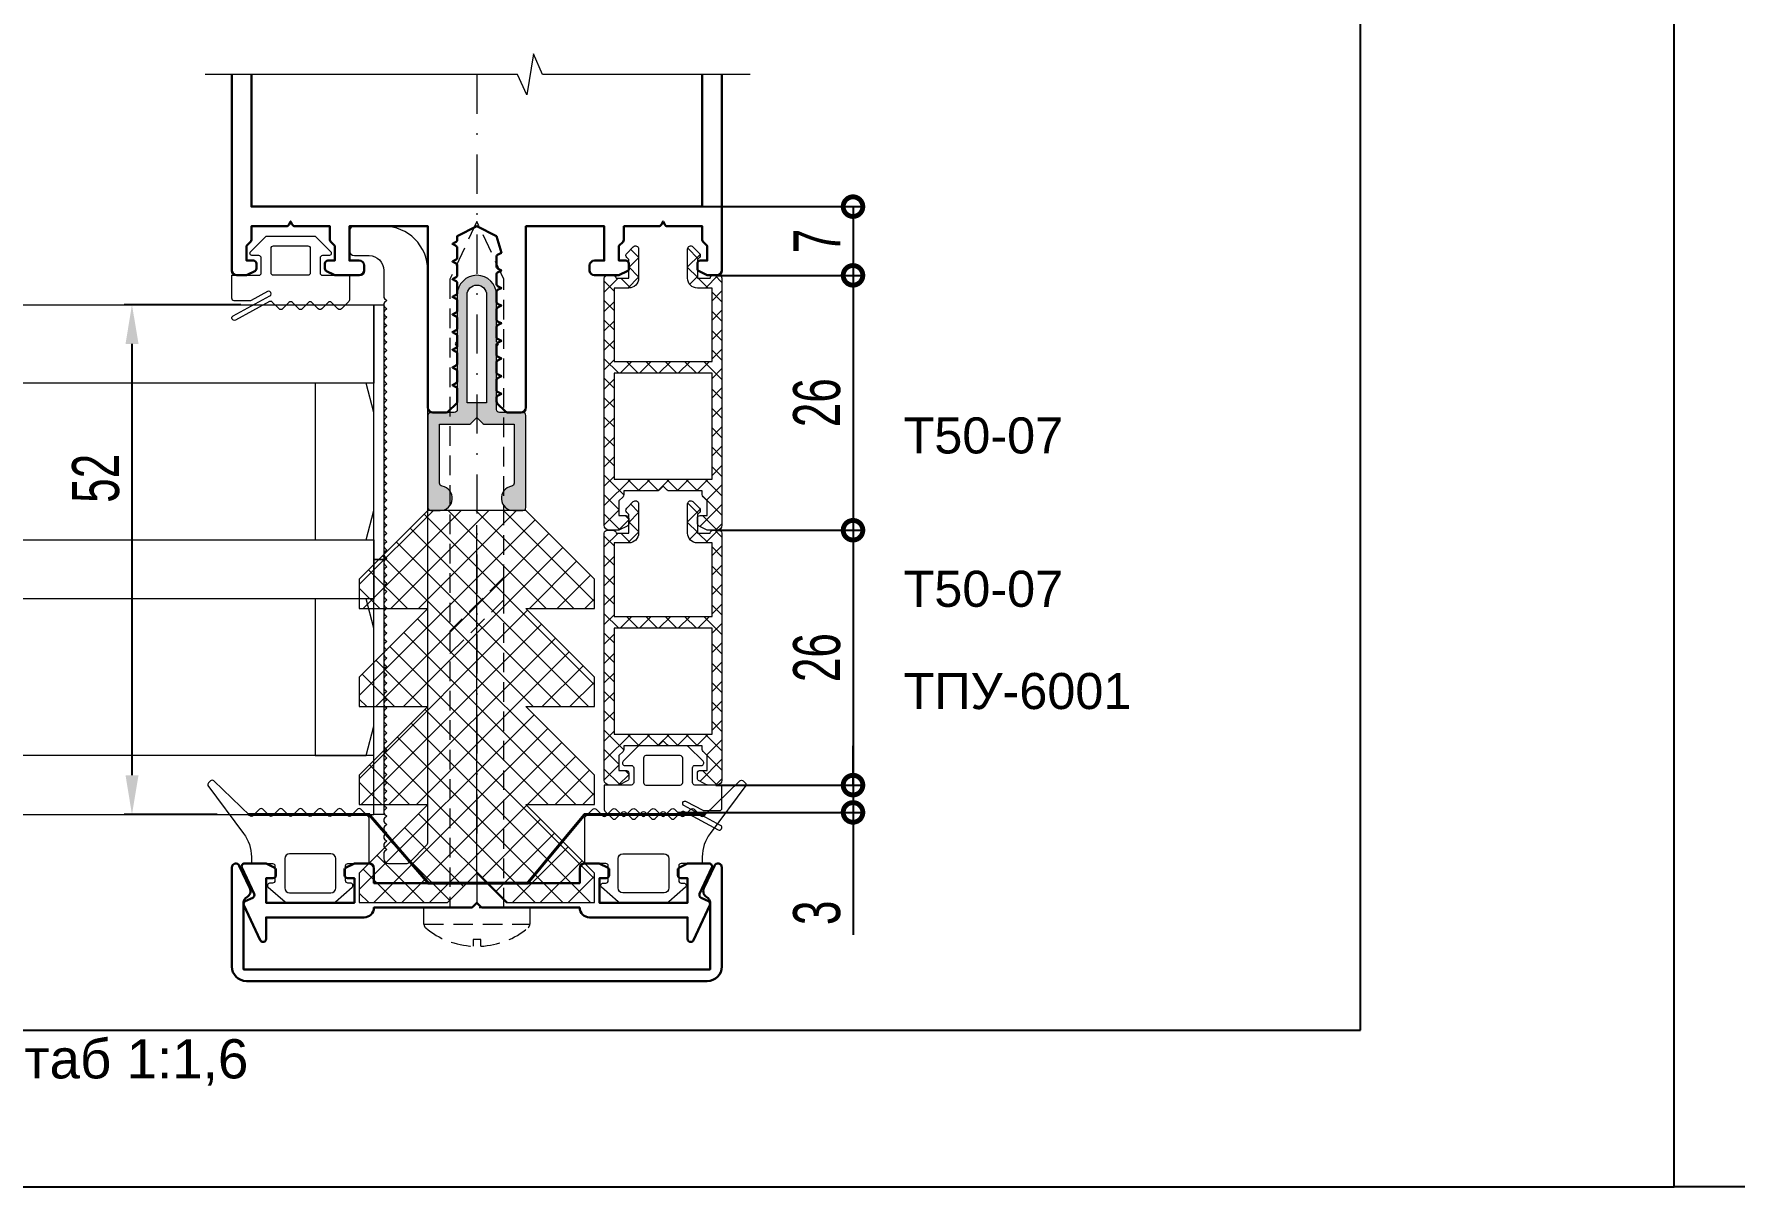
# Model space of a CAD drawing. Extents: x -37 to 8820, y -336 to 478.
# Drawn here: x 6195.4 to 6303.8, y 0 to 73.5 of the extents above; entities that cross this region are included whole.
import ezdxf

# ---------------------------------------------------------------- set-up
doc = ezdxf.new("R2010")
doc.units = 0
doc.header["$LTSCALE"] = 5
doc.linetypes.add('DASHDOT', pattern=[1, 0.5, -0.25, 0, -0.25])
doc.linetypes.add('HIDDEN', pattern=[0.375, 0.25, -0.125])
doc.layers.get('0').update_dxf_attribs({"linetype": 'CONTINUOUS', "lineweight": 30})
doc.layers.get('DEFPOINTS').update_dxf_attribs({"linetype": 'CONTINUOUS'})
for name, color, linetype, lineweight in [('1', 6, 'DASHDOT', 13), ('2', 3, 'HIDDEN', 13), ('Dimentions', 5, 'CONTINUOUS', 15), ('Glass', 5, 'CONTINUOUS', 20), ('Ал подклад', 7, 'CONTINUOUS', 20), ('Герлен', 7, 'CONTINUOUS', 60), ('Зигзаг', 1, 'CONTINUOUS', 15), ('Подкладки', 1, 'CONTINUOUS', 20), ('Текстовый', 7, 'CONTINUOUS', 9), ('Уплотнители', 1, 'CONTINUOUS', 20), ('Штриховка', 1, 'CONTINUOUS', 5)]:
    doc.layers.add(name, color=color, linetype=linetype, lineweight=lineweight)
doc.layers.add('Скрытые', color=14, linetype='CONTINUOUS', plot=False)
doc.styles.add('3', font='RUSS.SHX', dxfattribs={"width": 0.7, "height": 3})
doc.styles.add('Каталожный', font='arial.ttf', dxfattribs={"height": 2.5})
doc.dimstyles.new('MX1_6', dxfattribs={"dimtxt": 3, "dimasz": 2.5, "dimexe": 0.5, "dimexo": 0, "dimgap": 0.8, "dimtad": 1, "dimlfac": 1.6, "dimdsep": 46, "dimtxsty": '3', "dimcen": 0, "dimclrd": 256, "dimclre": 256, "dimclrt": 256, "dimaunit": 1, "dimadec": 0, "dimazin": 0, "dimtfac": 1, "dimtmove": 0, "dimatfit": 1, "dimfxl": 1, "dimtvp": 1, "dimtolj": 1, "dimtzin": 0, "dimarcsym": 0})

# ---------------------------------------------------------------- blocks, each defined once
blk = doc.blocks.new('*D146')
at = {"layer": 'DEFPOINTS', "color": 0, "linetype": 'Continuous', "transparency": 16777216}
for p in [(6208.61, 56.25), (6201.66, 23.75), (6207.1, 23.75)]:
    blk.add_point(p, dxfattribs=at)
at = {"layer": 'Dimentions', "linetype": 'Continuous', "lineweight": -2, "transparency": 16777216}
for p, q in [((6208.61, 56.25), (6201.16, 56.25)), ((6201.66, 53.75), (6201.66, 26.25)), ((6207.1, 23.75), (6201.16, 23.75))]:
    blk.add_line(p, q, dxfattribs=at)
at = {"layer": 'Dimentions', "linetype": 'Continuous', "transparency": 16777216}
for points in [[(6201.25, 53.75), (6202.08, 53.75), (6201.66, 56.25)], [(6201.25, 26.25), (6202.08, 26.25), (6201.66, 23.75)]]:
    blk.add_solid(points, dxfattribs=at)
at = {"layer": 'Dimentions', "linetype": 'Continuous', "transparency": 16777216, "insert": (6199.36, 45.18), "char_height": 3, "attachment_point": 5, "rotation": 90, "style": '3'}
blk.add_mtext('\\A1;52', dxfattribs=at)
blk = doc.blocks.new('_DotSmall')
at = {"color": 0, "linetype": 'ByBlock', "const_width": 0.5}
blk.add_lwpolyline([(-0.0625, 0, 1), (0.0625, 0, 1)], format="xyb", close=True, dxfattribs=at)
blk = doc.blocks.new('*D148')
at = {"layer": 'DEFPOINTS', "color": 0, "linetype": 'Continuous', "transparency": 16777216}
for p in [(6238.97, 58.12), (6238.9, 41.87), (6247.64, 41.87)]:
    blk.add_point(p, dxfattribs=at)
at = {"layer": 'Dimentions', "linetype": 'Continuous', "lineweight": -2, "transparency": 16777216}
for p, q in [((6238.97, 58.12), (6248.14, 58.12)), ((6247.64, 58.12), (6247.64, 41.87)), ((6238.9, 41.87), (6248.14, 41.87))]:
    blk.add_line(p, q, dxfattribs=at)
at = {"layer": 'Dimentions', "linetype": 'Continuous', "lineweight": -2, "transparency": 16777216, "xscale": 2.5, "yscale": 2.5, "zscale": 2.5}
for p, rotation in [((6247.64, 58.12), 90), ((6247.64, 41.87), 270)]:
    blk.add_blockref('_DotSmall', p, dxfattribs=dict(at, rotation=rotation))
at = {"layer": 'Dimentions', "linetype": 'Continuous', "transparency": 16777216, "insert": (6245.34, 50), "char_height": 3, "attachment_point": 5, "rotation": 90, "style": '3'}
blk.add_mtext('\\A1;26', dxfattribs=at)
blk = doc.blocks.new('*D149')
at = {"layer": 'DEFPOINTS', "color": 0, "linetype": 'Continuous', "transparency": 16777216}
for p in [(6238.03, 62.5), (6247.27, 58.12), (6247.64, 58.12)]:
    blk.add_point(p, dxfattribs=at)
at = {"layer": 'Dimentions', "linetype": 'Continuous', "lineweight": -2, "transparency": 16777216}
for p, q in [((6238.03, 62.5), (6248.14, 62.5)), ((6247.64, 62.5), (6247.64, 58.12)), ((6247.27, 58.12), (6248.14, 58.12))]:
    blk.add_line(p, q, dxfattribs=at)
at = {"layer": 'Dimentions', "linetype": 'Continuous', "lineweight": -2, "transparency": 16777216, "xscale": 2.5, "yscale": 2.5, "zscale": 2.5}
for p, rotation in [((6247.64, 62.5), 90), ((6247.64, 58.12), 270)]:
    blk.add_blockref('_DotSmall', p, dxfattribs=dict(at, rotation=rotation))
at = {"layer": 'Dimentions', "linetype": 'Continuous', "transparency": 16777216, "insert": (6245.34, 60.31), "char_height": 3, "attachment_point": 5, "rotation": 90, "style": '3'}
blk.add_mtext('\\A1;7', dxfattribs=at)
blk = doc.blocks.new('*D1036')
at = {"layer": 'DEFPOINTS', "color": 0, "linetype": 'Continuous', "transparency": 16777216}
for p in [(6238.97, 41.87), (6238.9, 25.62), (6247.64, 25.62)]:
    blk.add_point(p, dxfattribs=at)
at = {"layer": 'Dimentions', "linetype": 'Continuous', "lineweight": -2, "transparency": 16777216}
for p, q in [((6238.97, 41.87), (6248.14, 41.87)), ((6247.64, 41.87), (6247.64, 25.62)), ((6238.9, 25.62), (6248.14, 25.62))]:
    blk.add_line(p, q, dxfattribs=at)
at = {"layer": 'Dimentions', "linetype": 'Continuous', "lineweight": -2, "transparency": 16777216, "xscale": 2.5, "yscale": 2.5, "zscale": 2.5}
for p, rotation in [((6247.64, 41.87), 90), ((6247.64, 25.62), 270)]:
    blk.add_blockref('_DotSmall', p, dxfattribs=dict(at, rotation=rotation))
at = {"layer": 'Dimentions', "linetype": 'Continuous', "transparency": 16777216, "insert": (6245.34, 33.75), "char_height": 3, "attachment_point": 5, "rotation": 90, "style": '3'}
blk.add_mtext('\\A1;26', dxfattribs=at)
blk = doc.blocks.new('*D1037')
at = {"layer": 'DEFPOINTS', "color": 0, "linetype": 'Continuous', "transparency": 16777216}
for p in [(6238.97, 25.62), (6236.47, 23.88), (6247.64, 23.88)]:
    blk.add_point(p, dxfattribs=at)
at = {"layer": 'Dimentions', "linetype": 'Continuous', "lineweight": -2, "transparency": 16777216}
for p, q in [((6247.64, 25.62), (6247.64, 28.12)), ((6238.97, 25.62), (6248.14, 25.62)), ((6247.64, 25.62), (6247.64, 23.88)), ((6236.47, 23.88), (6248.14, 23.88)), ((6247.64, 23.88), (6247.64, 16.08))]:
    blk.add_line(p, q, dxfattribs=at)
at = {"layer": 'Dimentions', "linetype": 'Continuous', "lineweight": -2, "transparency": 16777216, "xscale": 2.5, "yscale": 2.5, "zscale": 2.5}
for p, rotation in [((6247.64, 25.62), 270), ((6247.64, 23.88), 90)]:
    blk.add_blockref('_DotSmall', p, dxfattribs=dict(at, rotation=rotation))
at = {"layer": 'Dimentions', "linetype": 'Continuous', "transparency": 16777216, "insert": (6245.34, 17.48), "char_height": 3, "attachment_point": 5, "rotation": 90, "style": '3'}
blk.add_mtext('\\A1;3', dxfattribs=at)

msp = doc.modelspace()

# ---------------------------------------------------------------- hatches: boundary and pattern name
at = {"layer": 'Штриховка', "lineweight": 5}
h = msp.add_hatch(dxfattribs=at)
h.set_pattern_fill('ANSI37', color=256, scale=7, style=0)
h.set_pattern_definition([(45, (8606.1472, 7181.9419), (-0.61871843, 0.61871843), []), (135, (8606.1472, 7181.9419), (-0.61871843, -0.61871843), [])])
h.paths.add_polyline_path([(6238.6539, 51.875), (6232.4039, 51.875), (6232.4039, 45.125), (6238.6539, 45.125)], flags=16)
edge = h.paths.add_edge_path()
edge.add_line((6238.6539, 52.625), (6238.6539, 57.3125))
edge.add_line((6238.6539, 57.3125), (6237.7164, 57.3125))
edge.add_arc((6237.7164, 57.9375), 0.625, 180, 270, ccw=False)
edge.add_line((6237.0914, 57.9375), (6237.0914, 59.8018))
edge.add_arc((6237.2896, 59.8018), 0.1982, 45, 180, ccw=False)
edge.add_line((6237.4298, 59.9419), (6237.849, 59.5227))
edge.add_arc((6237.7164, 59.3902), 0.1875, -45, 45, ccw=False)
edge.add_line((6237.849, 59.2576), (6237.7164, 59.125))
edge.add_line((6237.7164, 59.125), (6237.7164, 57.9375))
edge.add_line((6237.7164, 57.9375), (6238.5289, 57.9375))
edge.add_arc((6238.7164, 57.9375), 0.1875, 90, 180, ccw=False)
edge.add_line((6238.7164, 58.125), (6239.0914, 58.125))
edge.add_arc((6239.0914, 57.9375), 0.1875, 0, 90, ccw=False)
edge.add_line((6239.2789, 57.9375), (6239.2789, 42.1875))
edge.add_arc((6238.9664, 42.1875), 0.3125, -90, 0, ccw=False)
edge.add_line((6238.9664, 41.875), (6238.3857, 41.875))
edge.add_arc((6238.3857, 42.0625), 0.1875, 243.434949, 270, ccw=False)
edge.add_line((6238.3018, 41.8948), (6237.82, 42.1357))
edge.add_arc((6237.9039, 42.3034), 0.1875, 180, 243.434949, ccw=False)
edge.add_line((6237.7164, 42.3034), (6237.7164, 42.625))
edge.add_arc((6237.9039, 42.625), 0.1875, 90, 180, ccw=False)
edge.add_line((6237.9039, 42.8125), (6238.3414, 42.8125))
edge.add_line((6238.3414, 42.8125), (6238.3414, 43.75))
edge.add_line((6238.3414, 43.75), (6238.0838, 44.0076))
edge.add_arc((6238.2164, 44.1402), 0.1875, 180, 225, ccw=False)
edge.add_line((6238.0289, 44.1402), (6238.0289, 44.375))
edge.add_line((6238.0289, 44.375), (6235.9191, 44.375))
edge.add_arc((6235.9191, 44.5625), 0.1875, 225, 270, ccw=False)
edge.add_line((6235.7865, 44.4299), (6235.5289, 44.6875))
edge.add_line((6235.5289, 44.6875), (6235.2713, 44.4299))
edge.add_arc((6235.1387, 44.5625), 0.1875, 270, 315, ccw=False)
edge.add_line((6235.1387, 44.375), (6233.0289, 44.375))
edge.add_line((6233.0289, 44.375), (6233.0289, 44.1402))
edge.add_arc((6232.8414, 44.1402), 0.1875, -45, 0, ccw=False)
edge.add_line((6232.974, 44.0076), (6232.7164, 43.75))
edge.add_line((6232.7164, 43.75), (6232.7164, 42.8125))
edge.add_line((6232.7164, 42.8125), (6233.1539, 42.8125))
edge.add_arc((6233.1539, 42.625), 0.1875, 0, 90, ccw=False)
edge.add_line((6233.3414, 42.625), (6233.3414, 42.3034))
edge.add_arc((6233.1539, 42.3034), 0.1875, -63.434949, 0, ccw=False)
edge.add_line((6233.2377, 42.1357), (6232.756, 41.8948))
edge.add_arc((6232.6721, 42.0625), 0.1875, 270, 296.565051, ccw=False)
edge.add_line((6232.6721, 41.875), (6232.0914, 41.875))
edge.add_arc((6232.0914, 42.1875), 0.3125, 180, 270, ccw=False)
edge.add_line((6231.7789, 42.1875), (6231.7789, 57.9375))
edge.add_arc((6231.9664, 57.9375), 0.1875, 90, 180, ccw=False)
edge.add_line((6231.9664, 58.125), (6232.3414, 58.125))
edge.add_arc((6232.3414, 57.9375), 0.1875, 0, 90, ccw=False)
edge.add_line((6232.5289, 57.9375), (6233.3414, 57.9375))
edge.add_line((6233.3414, 57.9375), (6233.3414, 59.125))
edge.add_line((6233.3414, 59.125), (6233.2088, 59.2576))
edge.add_arc((6233.3414, 59.3902), 0.1875, 135, 225, ccw=False)
edge.add_line((6233.2088, 59.5227), (6233.628, 59.9419))
edge.add_arc((6233.7682, 59.8018), 0.1982, 0, 135, ccw=False)
edge.add_line((6233.9664, 59.8018), (6233.9664, 57.9375))
edge.add_arc((6233.3414, 57.9375), 0.625, -90, 0, ccw=False)
edge.add_line((6233.3414, 57.3125), (6232.4039, 57.3125))
edge.add_line((6232.4039, 57.3125), (6232.4039, 52.625))
edge.add_line((6232.4039, 52.625), (6238.6539, 52.625))
at = {"layer": 'Штриховка'}
h = msp.add_hatch(color=256, dxfattribs=at)
edge = h.paths.add_edge_path(flags=16)
edge.add_line((6223.0289, 50), (6223.0289, 56.875))
edge.add_arc((6223.6539, 56.875), 0.625, 0, 180, ccw=False)
edge.add_line((6224.2789, 56.875), (6224.2789, 50))
edge.add_line((6224.2789, 50), (6223.0289, 50))
edge = h.paths.add_edge_path()
edge.add_arc((6225.9976, 43.9062), 0.7813, 99.281799, 270)
edge.add_line((6225.9976, 43.125), (6226.5914, 43.125))
edge.add_arc((6226.5914, 43.3125), 0.1875, 270, 360)
edge.add_line((6226.7789, 43.3125), (6226.7789, 49.1875))
edge.add_arc((6226.5914, 49.1875), 0.1875, 0, 90)
edge.add_line((6226.5914, 49.375), (6225.0914, 49.375))
edge.add_arc((6225.0914, 49.5625), 0.1875, 180, 270, ccw=False)
edge.add_line((6224.9039, 49.5625), (6224.9039, 53.625))
edge.add_arc((6224.9039, 53.75), 0.125, 270, 450)
edge.add_line((6224.9039, 53.875), (6224.9039, 56.875))
edge.add_arc((6223.6539, 56.875), 1.25, 0, 180)
edge.add_line((6222.4039, 56.875), (6222.4039, 53.875))
edge.add_arc((6222.4039, 53.75), 0.125, 90, 270)
edge.add_line((6222.4039, 53.625), (6222.4039, 49.5625))
edge.add_arc((6222.2164, 49.5625), 0.1875, -90, 0, ccw=False)
edge.add_line((6222.2164, 49.375), (6220.7164, 49.375))
edge.add_arc((6220.7164, 49.1875), 0.1875, 90, 180)
edge.add_line((6220.5289, 49.1875), (6220.5289, 43.3125))
edge.add_arc((6220.7164, 43.3125), 0.1875, 180, 270)
edge.add_line((6220.7164, 43.125), (6221.3101, 43.125))
edge.add_arc((6221.3101, 43.9062), 0.7812, 270, 440.718201)
edge.add_arc((6221.4664, 44.8623), 0.1875, 180, 260.718201, ccw=False)
edge.add_line((6221.2789, 44.8623), (6221.2789, 48.625))
edge.add_line((6221.2789, 48.625), (6223.1387, 48.625))
edge.add_arc((6223.1387, 48.8125), 0.1875, 270, 315)
edge.add_line((6223.2713, 48.6799), (6223.6539, 49.0625))
edge.add_line((6223.6539, 49.0625), (6224.0365, 48.6799))
edge.add_arc((6224.1691, 48.8125), 0.1875, 225, 270)
edge.add_line((6224.1691, 48.625), (6226.0289, 48.625))
edge.add_line((6226.0289, 48.625), (6226.0289, 44.8623))
edge.add_arc((6225.8414, 44.8623), 0.1875, -80.718201, 0, ccw=False)
at = {"layer": 'Штриховка', "lineweight": 5}
h = msp.add_hatch(dxfattribs=at)
h.set_pattern_fill('ANSI37', color=256, scale=7, style=0)
h.set_pattern_definition([(45, (8606.1472, 7165.6919), (-0.61871843, 0.61871843), []), (135, (8606.1472, 7165.6919), (-0.61871843, -0.61871843), [])])
h.paths.add_polyline_path([(6238.6539, 35.625), (6232.4039, 35.625), (6232.4039, 28.875), (6238.6539, 28.875)], flags=16)
edge = h.paths.add_edge_path()
edge.add_line((6238.6539, 36.375), (6238.6539, 41.0625))
edge.add_line((6238.6539, 41.0625), (6237.7164, 41.0625))
edge.add_arc((6237.7164, 41.6875), 0.625, 180, 270, ccw=False)
edge.add_line((6237.0914, 41.6875), (6237.0914, 43.5518))
edge.add_arc((6237.2896, 43.5518), 0.1982, 45, 180, ccw=False)
edge.add_line((6237.4298, 43.6919), (6237.849, 43.2727))
edge.add_arc((6237.7164, 43.1402), 0.1875, -45, 45, ccw=False)
edge.add_line((6237.849, 43.0076), (6237.7164, 42.875))
edge.add_line((6237.7164, 42.875), (6237.7164, 41.6875))
edge.add_line((6237.7164, 41.6875), (6238.5289, 41.6875))
edge.add_arc((6238.7164, 41.6875), 0.1875, 90, 180, ccw=False)
edge.add_line((6238.7164, 41.875), (6239.0914, 41.875))
edge.add_arc((6239.0914, 41.6875), 0.1875, 0, 90, ccw=False)
edge.add_line((6239.2789, 41.6875), (6239.2789, 25.9375))
edge.add_arc((6238.9664, 25.9375), 0.3125, -90, 0, ccw=False)
edge.add_line((6238.9664, 25.625), (6238.3857, 25.625))
edge.add_arc((6238.3857, 25.8125), 0.1875, 243.434949, 270, ccw=False)
edge.add_line((6238.3018, 25.6448), (6237.82, 25.8857))
edge.add_arc((6237.9039, 26.0534), 0.1875, 180, 243.434949, ccw=False)
edge.add_line((6237.7164, 26.0534), (6237.7164, 26.375))
edge.add_arc((6237.9039, 26.375), 0.1875, 90, 180, ccw=False)
edge.add_line((6237.9039, 26.5625), (6238.3414, 26.5625))
edge.add_line((6238.3414, 26.5625), (6238.3414, 27.5))
edge.add_line((6238.3414, 27.5), (6238.0838, 27.7576))
edge.add_arc((6238.2164, 27.8902), 0.1875, 180, 225, ccw=False)
edge.add_line((6238.0289, 27.8902), (6238.0289, 28.125))
edge.add_line((6238.0289, 28.125), (6235.9191, 28.125))
edge.add_arc((6235.9191, 28.3125), 0.1875, 225, 270, ccw=False)
edge.add_line((6235.7865, 28.1799), (6235.5289, 28.4375))
edge.add_line((6235.5289, 28.4375), (6235.2713, 28.1799))
edge.add_arc((6235.1387, 28.3125), 0.1875, 270, 315, ccw=False)
edge.add_line((6235.1387, 28.125), (6233.0289, 28.125))
edge.add_line((6233.0289, 28.125), (6233.0289, 27.8902))
edge.add_arc((6232.8414, 27.8902), 0.1875, -45, 0, ccw=False)
edge.add_line((6232.974, 27.7576), (6232.7164, 27.5))
edge.add_line((6232.7164, 27.5), (6232.7164, 26.5625))
edge.add_line((6232.7164, 26.5625), (6233.1539, 26.5625))
edge.add_arc((6233.1539, 26.375), 0.1875, 0, 90, ccw=False)
edge.add_line((6233.3414, 26.375), (6233.3414, 26.0534))
edge.add_arc((6233.1539, 26.0534), 0.1875, -63.434949, 0, ccw=False)
edge.add_line((6233.2377, 25.8857), (6232.756, 25.6448))
edge.add_arc((6232.6721, 25.8125), 0.1875, 270, 296.565051, ccw=False)
edge.add_line((6232.6721, 25.625), (6232.0914, 25.625))
edge.add_arc((6232.0914, 25.9375), 0.3125, 180, 270, ccw=False)
edge.add_line((6231.7789, 25.9375), (6231.7789, 41.6875))
edge.add_arc((6231.9664, 41.6875), 0.1875, 90, 180, ccw=False)
edge.add_line((6231.9664, 41.875), (6232.3414, 41.875))
edge.add_arc((6232.3414, 41.6875), 0.1875, 0, 90, ccw=False)
edge.add_line((6232.5289, 41.6875), (6233.3414, 41.6875))
edge.add_line((6233.3414, 41.6875), (6233.3414, 42.875))
edge.add_line((6233.3414, 42.875), (6233.2088, 43.0076))
edge.add_arc((6233.3414, 43.1402), 0.1875, 135, 225, ccw=False)
edge.add_line((6233.2088, 43.2727), (6233.628, 43.6919))
edge.add_arc((6233.7682, 43.5518), 0.1982, 0, 135, ccw=False)
edge.add_line((6233.9664, 43.5518), (6233.9664, 41.6875))
edge.add_arc((6233.3414, 41.6875), 0.625, -90, 0, ccw=False)
edge.add_line((6233.3414, 41.0625), (6232.4039, 41.0625))
edge.add_line((6232.4039, 41.0625), (6232.4039, 36.375))
edge.add_line((6232.4039, 36.375), (6238.6539, 36.375))
h = msp.add_hatch(dxfattribs=at)
h.set_pattern_fill('NET', color=256, scale=10, angle=45, style=0)
h.set_pattern_definition([(45, (1147.8549, 2730.6006), (-0.88388348, 0.88388348), []), (135, (1147.8549, 2730.6006), (-0.88388348, -0.88388348), [])])
h.paths.add_polyline_path([(6225.5289, 18.1279), (6231.1539, 18.1279), (6231.1539, 20.0029), (6226.7789, 24.3779), (6231.1539, 24.3779), (6231.1539, 26.2529), (6226.7789, 30.6279), (6231.1539, 30.6279), (6231.1539, 32.5029), (6226.7789, 36.8779), (6231.1539, 36.8779), (6231.1539, 38.7529), (6226.7789, 43.1279), (6220.5289, 43.1279), (6216.1539, 38.7529), (6216.1539, 36.8779), (6220.5289, 36.8779), (6216.1539, 32.5029), (6216.1539, 30.6279), (6220.5289, 30.6279), (6216.1539, 26.2529), (6216.1539, 24.3779), (6220.5289, 24.3779), (6216.1539, 20.0029), (6216.1539, 18.1279), (6221.7789, 18.1279), (6223.6539, 20.0029)])

# ---------------------------------------------------------------- linework, layer by layer
msp.add_lwpolyline([(6239.2789, 70.9271), (6239.2789, 58.4375, -0.41421356), (6238.9664, 58.125), (6238.3857, 58.125, -0.11643382), (6238.3018, 58.1448), (6237.82, 58.3857, -0.28407904), (6237.7164, 58.5534), (6237.7164, 58.875, -0.41421356), (6237.9039, 59.0625), (6238.3414, 59.0625), (6238.3414, 60), (6238.0838, 60.2576, -0.19891237), (6238.0289, 60.3902), (6238.0289, 61.25), (6235.801, 61.25, -0.28407904), (6235.6333, 61.3536), (6235.5289, 61.5625), (6235.4245, 61.3536, -0.28407904), (6235.2568, 61.25), (6233.0289, 61.25), (6233.0289, 60.3902, -0.19891237), (6232.974, 60.2576), (6232.7164, 60), (6232.7164, 59.0625), (6233.1539, 59.0625, -0.41421356), (6233.3414, 58.875), (6233.3414, 58.5534, -0.28407904), (6233.2377, 58.3857), (6232.756, 58.1448, -0.11643382), (6232.6721, 58.125), (6231.1539, 58.125, -0.41421356), (6230.8414, 58.4375), (6230.8414, 58.75, -0.41421356), (6231.1539, 59.0625), (6231.7789, 59.0625), (6231.7789, 61.25), (6226.7789, 61.25), (6226.7789, 49.6875, -0.41421356), (6226.4664, 49.375), (6225.6066, 49.375, -0.19891237), (6225.474, 49.4299), (6224.9588, 49.9451, -0.19891237), (6224.9039, 50.0777), (6224.9039, 50.2904, -0.28407904), (6225.0075, 50.4581), (6225.2164, 50.5625), (6225.0075, 50.6669, -0.28407904), (6224.9039, 50.8346), (6224.9039, 51.4154, -0.28407904), (6225.0075, 51.5831), (6225.2164, 51.6875), (6225.0075, 51.7919, -0.28407904), (6224.9039, 51.9596), (6224.9039, 52.5404, -0.28407904), (6225.0075, 52.7081), (6225.2164, 52.8125), (6225.0075, 52.9169, -0.28407904), (6224.9039, 53.0846), (6224.9039, 53.6654, -0.28407904), (6225.0075, 53.8331), (6225.2164, 53.9375), (6225.0075, 54.0419, -0.28407904), (6224.9039, 54.2096), (6224.9039, 54.7904, -0.28407904), (6225.0075, 54.9581), (6225.2164, 55.0625), (6225.0075, 55.1669, -0.28407904), (6224.9039, 55.3346), (6224.9039, 55.9154, -0.28407904), (6225.0075, 56.0831), (6225.2164, 56.1875), (6225.0075, 56.2919, -0.28407904), (6224.9039, 56.4596), (6224.9039, 57.0404, -0.28407904), (6225.0075, 57.2081), (6225.2164, 57.3125), (6225.0075, 57.4169, -0.28407904), (6224.9039, 57.5846), (6224.9039, 58.1654, -0.28407904), (6225.0075, 58.3331), (6225.2164, 58.4375), (6225.0075, 58.5419, -0.28407904), (6224.9039, 58.7096), (6224.9039, 59.2904, -0.28407904), (6225.0075, 59.4581), (6225.2164, 59.5625), (6224.9039, 60.625), (6223.6539, 61.25), (6222.4039, 60.625), (6222.4039, 60.3971, -0.28407904), (6222.3002, 60.2294), (6222.0914, 60.125), (6222.3002, 60.0206, -0.28407904), (6222.4039, 59.8529), (6222.4039, 59.2721, -0.28407904), (6222.3002, 59.1044), (6222.0914, 59), (6222.3002, 58.8956, -0.28407904), (6222.4039, 58.7279), (6222.4039, 58.1471, -0.28407904), (6222.3002, 57.9794), (6222.0914, 57.875), (6222.3002, 57.7706, -0.28407904), (6222.4039, 57.6029), (6222.4039, 57.0221, -0.28407904), (6222.3002, 56.8544), (6222.0914, 56.75), (6222.3002, 56.6456, -0.28407904), (6222.4039, 56.4779), (6222.4039, 55.8971, -0.28407904), (6222.3002, 55.7294), (6222.0914, 55.625), (6222.3002, 55.5206, -0.28407904), (6222.4039, 55.3529), (6222.4039, 54.7721, -0.28407904), (6222.3002, 54.6044), (6222.0914, 54.5), (6222.3002, 54.3956, -0.28407904), (6222.4039, 54.2279), (6222.4039, 53.6471, -0.28407904), (6222.3002, 53.4794), (6222.0914, 53.375), (6222.3002, 53.2706, -0.28407904), (6222.4039, 53.1029), (6222.4039, 52.5221, -0.28407904), (6222.3002, 52.3544), (6222.0914, 52.25), (6222.3002, 52.1456, -0.28407904), (6222.4039, 51.9779), (6222.4039, 51.3971, -0.28407904), (6222.3002, 51.2294), (6222.0914, 51.125), (6222.3002, 51.0206, -0.28407904), (6222.4039, 50.8529), (6222.4039, 50.0777, -0.19891237), (6222.349, 49.9451), (6221.8338, 49.4299, -0.19891237), (6221.7012, 49.375), (6220.8414, 49.375, -0.41421356), (6220.5289, 49.6875), (6220.5289, 61.25), (6215.5289, 61.25), (6215.5289, 59.0625), (6216.1539, 59.0625, -0.41421356), (6216.4664, 58.75), (6216.4664, 58.4375, -0.41421356), (6216.1539, 58.125), (6214.6357, 58.125, -0.11643382), (6214.5518, 58.1448), (6214.07, 58.3857, -0.28407904), (6213.9664, 58.5534), (6213.9664, 58.875, -0.41421356), (6214.1539, 59.0625), (6214.5914, 59.0625), (6214.5914, 60), (6214.3338, 60.2576, -0.19891237), (6214.2789, 60.3902), (6214.2789, 61.25), (6212.051, 61.25, -0.28407904), (6211.8833, 61.3536), (6211.7789, 61.5625), (6211.6745, 61.3536, -0.28407904), (6211.5068, 61.25), (6209.2789, 61.25), (6209.2789, 60.3902, -0.19891237), (6209.224, 60.2576), (6208.9664, 60), (6208.9664, 59.0625), (6209.4039, 59.0625, -0.41421356), (6209.5914, 58.875), (6209.5914, 58.5534, -0.28407904), (6209.4877, 58.3857), (6209.006, 58.1448, -0.11643382), (6208.9221, 58.125), (6208.3414, 58.125, -0.41421356), (6208.0289, 58.4375), (6208.0289, 70.9271)], format="xyb")
msp.add_lwpolyline([(6238.0289, 70.9271), (6238.0289, 62.5), (6209.2789, 62.5), (6209.2789, 70.9271)])
for points in [[(6238.3414, 13.125), (6208.9664, 13.125, -0.41421356), (6208.0289, 14.0625), (6208.0289, 20.375, -0.80258485), (6208.5055, 20.4807), (6209.1754, 19.044, -0.40155944), (6208.9808, 18.471, 0.27973928), (6208.7789, 18.1383), (6208.7789, 13.875), (6238.5289, 13.875), (6238.5289, 18.1383, 0.27973928), (6238.327, 18.471, -0.40155944), (6238.1324, 19.044), (6238.8023, 20.4807, -0.80258485), (6239.2789, 20.375), (6239.2789, 14.0625, -0.41421356)], [(6230.2163, 17.8125), (6224.044, 17.8125, -0.19891237), (6223.9114, 17.8674), (6223.6538, 18.125), (6223.3962, 17.8674, -0.19891237), (6223.2636, 17.8125), (6217.0913, 17.8125, -0.41421356), (6216.4663, 17.1875), (6210.2163, 17.1875), (6210.2163, 15.8125, -0.41421356), (6210.0288, 15.625), (6210.0098, 15.625, -0.29147342), (6209.8399, 15.7333), (6208.7964, 17.9711, -0.41421356), (6208.8871, 18.2202), (6209.3589, 18.4402, 0.41421356), (6209.4496, 18.6894), (6208.6714, 20.3583, -0.54861879), (6208.8413, 20.625), (6210.172, 20.625, -0.11643382), (6210.2559, 20.6052), (6210.7377, 20.3643, -0.28407904), (6210.8413, 20.1966), (6210.8413, 19.875, -0.41421356), (6210.6538, 19.6875), (6210.2163, 19.6875), (6210.2163, 18.125), (6215.8413, 18.125), (6215.8413, 19.6875), (6215.4038, 19.6875, -0.41421356), (6215.2163, 19.875), (6215.2163, 20.1966, -0.28407904), (6215.32, 20.3643), (6215.8017, 20.6052, -0.11643382), (6215.8856, 20.625), (6216.7788, 20.625, -0.41421356), (6217.0913, 20.3125), (6217.0913, 19.375), (6230.2163, 19.375), (6230.2163, 20.3125, -0.41421356), (6230.5288, 20.625), (6231.422, 20.625, -0.11643382), (6231.5059, 20.6052), (6231.9877, 20.3643, -0.28407904), (6232.0913, 20.1966), (6232.0913, 19.875, -0.41421356), (6231.9038, 19.6875), (6231.4663, 19.6875), (6231.4663, 18.125), (6237.0913, 18.125), (6237.0913, 19.6875), (6236.6538, 19.6875, -0.41421356), (6236.4663, 19.875), (6236.4663, 20.1966, -0.28407904), (6236.57, 20.3643), (6237.0517, 20.6052, -0.11643382), (6237.1356, 20.625), (6238.4663, 20.625, -0.54861879), (6238.6362, 20.3583), (6237.8581, 18.6894, 0.41421356), (6237.9487, 18.4402), (6238.4206, 18.2202, -0.41421356), (6238.5112, 17.9711), (6237.4677, 15.7333, -0.29147342), (6237.2978, 15.625), (6237.2788, 15.625, -0.41421356), (6237.0913, 15.8125), (6237.0913, 17.1875), (6230.8413, 17.1875, -0.41421356)]]:
    msp.add_lwpolyline(points, format="xyb", close=True)
at = {"layer": '1'}
msp.add_line((6223.6539, 70.9271), (6223.6539, 18.125), dxfattribs=at)
at = {"layer": '2'}
msp.add_line((6220.2788, 16.7564), (6227.0288, 16.7564), dxfattribs=at)
for points in [[(6225.3726, 17.8125), (6225.3726, 57.8766), (6223.6538, 61.5625), (6221.9351, 57.8766), (6221.9351, 17.8125)], [(6221.9351, 34.0034), (6225.3726, 37.4409), (6225.3726, 38.8732), (6221.9351, 35.4357)]]:
    msp.add_lwpolyline(points, close=True, dxfattribs=at)
msp.add_lwpolyline([(6223.4082, 15.3496, -0.16184886), (6220.3924, 16.5154, -0.22388754), (6220.2788, 16.7564), (6220.2788, 17.8125), (6227.0288, 17.8125), (6227.0288, 16.7564, -0.22388754), (6226.9152, 16.5154, -0.16184886), (6223.8994, 15.3496), (6223.8994, 15.7873), (6223.4082, 15.7873)], format="xyb", close=True, dxfattribs=at)
at = {"layer": 'Glass'}
for points in [[(6217.0914, 51.2524), (6175.8364, 51.2524), (6175.8364, 56.25), (6217.0914, 56.25)], [(6216.589, 51.25), (6213.3414, 51.25), (6213.3414, 41.2488), (6216.589, 41.2488), (6217.0914, 43.125), (6217.0914, 49.375)], [(6217.0915, 37.5012), (6175.8365, 37.5012), (6175.8365, 41.2512), (6217.0915, 41.2512)], [(6216.589, 37.5), (6213.3414, 37.5), (6213.3414, 27.4988), (6216.589, 27.4988), (6217.0914, 29.375), (6217.0914, 35.625)], [(6217.0914, 27.5), (6175.8365, 27.5), (6175.8365, 23.75), (6217.0914, 23.75)]]:
    msp.add_lwpolyline(points, close=True, dxfattribs=at)
at = {"layer": 'Ал подклад'}
msp.add_lwpolyline([(6217.7713, 21.6477), (6217.9039, 21.5152), (6217.7713, 21.3826, 0.19891237), (6217.7164, 21.25), (6217.7164, 20.9375, 0.41421356), (6218.0289, 20.625), (6219.1495, 20.625, 0.19891237), (6219.3704, 20.7165), (6220.4374, 21.7835, 0.19891237), (6220.5289, 22.0044), (6220.5289, 58.4375, 0.41421356), (6217.7164, 61.25), (6215.8414, 61.25, 0.41421356), (6215.5289, 60.9375), (6215.5289, 59.6875, 0.41421356), (6215.8414, 59.375), (6216.7789, 59.375, -0.41421356), (6217.7164, 58.4375), (6217.7164, 56.7821, 0.19891237), (6217.7713, 56.6495), (6217.9039, 56.517), (6217.7713, 56.3844, 0.41421356), (6217.7713, 56.1192), (6217.9039, 55.9866), (6217.7713, 55.854, 0.41421356), (6217.7713, 55.5889), (6217.9039, 55.4563), (6217.7713, 55.3237, 0.41421356), (6217.7713, 55.0585), (6217.9039, 54.926), (6217.7713, 54.7934, 0.41421356), (6217.7713, 54.5282), (6217.9039, 54.3956), (6217.7713, 54.263, 0.41421356), (6217.7713, 53.9979), (6217.9039, 53.8653), (6217.7713, 53.7327, 0.41421356), (6217.7713, 53.4676), (6217.9039, 53.335), (6217.7713, 53.2024, 0.41421356), (6217.7713, 52.9372), (6217.9039, 52.8046), (6217.7713, 52.6721, 0.41421356), (6217.7713, 52.4069), (6217.9039, 52.2743), (6217.7713, 52.1417, 0.41421356), (6217.7713, 51.8766), (6217.9039, 51.744), (6217.7713, 51.6114, 0.41421356), (6217.7713, 51.3462), (6217.9039, 51.2136), (6217.7713, 51.0811, 0.41421356), (6217.7713, 50.8159), (6217.9039, 50.6833), (6217.7713, 50.5507, 0.41421356), (6217.7713, 50.2856), (6217.9039, 50.153), (6217.7713, 50.0204, 0.41421356), (6217.7713, 49.7552), (6217.9039, 49.6227), (6217.7713, 49.4901, 0.41421356), (6217.7713, 49.2249), (6217.9039, 49.0923), (6217.7713, 48.9597, 0.41421356), (6217.7713, 48.6946), (6217.9039, 48.562), (6217.7713, 48.4294, 0.41421356), (6217.7713, 48.1643), (6217.9039, 48.0317), (6217.7713, 47.8991, 0.41421356), (6217.7713, 47.6339), (6217.9039, 47.5013), (6217.7713, 47.3688, 0.41421356), (6217.7713, 47.1036), (6217.9039, 46.971), (6217.7713, 46.8384, 0.41421356), (6217.7713, 46.5733), (6217.9039, 46.4407), (6217.7713, 46.3081, 0.41421356), (6217.7713, 46.0429), (6217.9039, 45.9103), (6217.7713, 45.7778, 0.41421356), (6217.7713, 45.5126), (6217.9039, 45.38), (6217.7713, 45.2474, 0.41421356), (6217.7713, 44.9823), (6217.9039, 44.8497), (6217.7713, 44.7171, 0.41421356), (6217.7713, 44.4519), (6217.9039, 44.3194), (6217.7713, 44.1868, 0.41421356), (6217.7713, 43.9216), (6217.9039, 43.789), (6217.7713, 43.6564, 0.41421356), (6217.7713, 43.3913), (6217.9039, 43.2587), (6217.7713, 43.1261, 0.41421356), (6217.7713, 42.861), (6217.9039, 42.7284), (6217.7713, 42.5958, 0.41421356), (6217.7713, 42.3306), (6217.9039, 42.198), (6217.7713, 42.0655, 0.41421356), (6217.7713, 41.8003), (6217.9039, 41.6677), (6217.7713, 41.5351, 0.41421356), (6217.7713, 41.27), (6217.9039, 41.1374), (6217.7713, 41.0048, 0.41421356), (6217.7713, 40.7396), (6217.9039, 40.607), (6217.7713, 40.4745, 0.41421356), (6217.7713, 40.2093), (6217.9039, 40.0767), (6217.7713, 39.9441, 0.41421356), (6217.7713, 39.679), (6217.9039, 39.5464), (6217.7713, 39.4138, 0.41421356), (6217.7713, 39.1486), (6217.9039, 39.0161), (6217.7713, 38.8835, 0.41421356), (6217.7713, 38.6183), (6217.9039, 38.4857), (6217.7713, 38.3531, 0.41421356), (6217.7713, 38.088), (6217.9039, 37.9554), (6217.7713, 37.8228, 0.41421356), (6217.7713, 37.5577), (6217.9039, 37.4251), (6217.7713, 37.2925, 0.41421356), (6217.7713, 37.0273), (6217.9039, 36.8947), (6217.7713, 36.7622, 0.41421356), (6217.7713, 36.497), (6217.9039, 36.3644), (6217.7713, 36.2318, 0.41421356), (6217.7713, 35.9667), (6217.9039, 35.8341), (6217.7713, 35.7015, 0.41421356), (6217.7713, 35.4363), (6217.9039, 35.3037), (6217.7713, 35.1712, 0.41421356), (6217.7713, 34.906), (6217.9039, 34.7734), (6217.7713, 34.6408, 0.41421356), (6217.7713, 34.3757), (6217.9039, 34.2431), (6217.7713, 34.1105, 0.41421356), (6217.7713, 33.8453), (6217.9039, 33.7128), (6217.7713, 33.5802, 0.41421356), (6217.7713, 33.315), (6217.9039, 33.1824), (6217.7713, 33.0498, 0.41421356), (6217.7713, 32.7847), (6217.9039, 32.6521), (6217.7713, 32.5195, 0.41421356), (6217.7713, 32.2543), (6217.9039, 32.1218), (6217.7713, 31.9892, 0.41421356), (6217.7713, 31.724), (6217.9039, 31.5914), (6217.7713, 31.4589, 0.41421356), (6217.7713, 31.1937), (6217.9039, 31.0611), (6217.7713, 30.9285, 0.41421356), (6217.7713, 30.6634), (6217.9039, 30.5308), (6217.7713, 30.3982, 0.41421356), (6217.7713, 30.133), (6217.9039, 30.0004), (6217.7713, 29.8679, 0.41421356), (6217.7713, 29.6027), (6217.9039, 29.4701), (6217.7713, 29.3375, 0.41421356), (6217.7713, 29.0724), (6217.9039, 28.9398), (6217.7713, 28.8072, 0.41421356), (6217.7713, 28.542), (6217.9039, 28.4095), (6217.7713, 28.2769, 0.41421356), (6217.7713, 28.0117), (6217.9039, 27.8791), (6217.7713, 27.7465, 0.41421356), (6217.7713, 27.4814), (6217.9039, 27.3488), (6217.7713, 27.2162, 0.41421356), (6217.7713, 26.951), (6217.9039, 26.8185), (6217.7713, 26.6859, 0.41421356), (6217.7713, 26.4207), (6217.9039, 26.2881), (6217.7713, 26.1556, 0.41421356), (6217.7713, 25.8904), (6217.9039, 25.7578), (6217.7713, 25.6252, 0.41421356), (6217.7713, 25.3601), (6217.9039, 25.2275), (6217.7713, 25.0949, 0.41421356), (6217.7713, 24.8297), (6217.9039, 24.6971), (6217.7713, 24.5646, 0.41421356), (6217.7713, 24.2994), (6217.9039, 24.1668), (6217.7713, 24.0342, 0.41421356), (6217.7713, 23.7691), (6217.9039, 23.6365), (6217.7713, 23.5039, 0.41421356), (6217.7713, 23.2387), (6217.9039, 23.1062), (6217.7713, 22.9736, 0.41421356), (6217.7713, 22.7084), (6217.9039, 22.5758), (6217.7713, 22.4432, 0.41421356), (6217.7713, 22.1781), (6217.9039, 22.0455), (6217.7713, 21.9129, 0.41421356)], format="xyb", close=True, dxfattribs=at)
at = {"layer": 'Герлен', "ltscale": 2, "const_width": 0.1875}
msp.add_lwpolyline([(6238.2164, 23.75), (6230.5289, 23.75), (6226.8913, 19.375), (6220.5622, 19.375), (6216.7789, 23.75), (6209.0914, 23.75)], dxfattribs=at)
at = {"layer": 'Зигзаг'}
msp.add_lwpolyline([(6241.0729, 70.9271), (6227.8498, 70.9271), (6227.2689, 72.245), (6226.8333, 69.6323), (6226.2508, 70.9271), (6206.3182, 70.9271)], dxfattribs=at)
at = {"layer": 'Подкладки'}
for points in [[(6217.0914, 40), (6217.0914, 56.25), (6217.7164, 56.25), (6217.7164, 40)], [(6217.0914, 23.75), (6217.0914, 40), (6217.7164, 40), (6217.7164, 23.75)]]:
    msp.add_lwpolyline(points, close=True, dxfattribs=at)
at = {"layer": 'Скрытые', "linetype": 'Continuous'}
for points in [[(6300, 297), (6090, 297), (6090, 0), (6300, 0)], [(6300, 297), (6510, 297), (6510, 0), (6300, 0)], [(6280, 10), (6280, 287), (6115, 287), (6115, 10)]]:
    msp.add_lwpolyline(points, close=True, dxfattribs=at)
at = {"layer": 'Уплотнители'}
msp.add_line((6223.6539, 20.0029), (6223.6539, 42.1904), dxfattribs=at)
for points in [[(6210.2981, 57.0859), (6209.2531, 56.5189, -0.12491271), (6209.1786, 56.5), (6208.1851, 56.5, -0.41421356), (6208.0289, 56.6562), (6208.0289, 58.125), (6209.7476, 58.125, 0.41421356), (6209.9039, 58.2812), (6209.9039, 59.2187, 0.41421356), (6209.7476, 59.375), (6209.3414, 59.375, -0.66858666), (6209.231, 59.6419), (6210.1706, 60.5794, -0.19861919), (6210.281, 60.625), (6213.2768, 60.625, -0.19861919), (6213.3871, 60.5794), (6214.3267, 59.6419, -0.66858666), (6214.2164, 59.375), (6213.8101, 59.375, 0.41421356), (6213.6539, 59.2187), (6213.6539, 58.2812, 0.41421356), (6213.8101, 58.125), (6215.5289, 58.125), (6215.5289, 56.5647, -0.19891237), (6215.4831, 56.4542), (6215.0144, 55.9855, -0.41421356), (6214.7934, 55.9855), (6214.3894, 56.3895, 0.41421356), (6214.1684, 56.3895), (6213.7644, 55.9855, -0.41421356), (6213.5434, 55.9855), (6213.1394, 56.3895, 0.41421356), (6212.9184, 56.3895), (6212.5144, 55.9855, -0.41421356), (6212.2934, 55.9855), (6211.8894, 56.3895, 0.41421356), (6211.6684, 56.3895), (6211.2644, 55.9855, -0.41421356), (6211.0434, 55.9855), (6210.6114, 56.4175, 0.33207606), (6210.4264, 56.4444), (6208.2596, 55.2689, -1), (6208.1106, 55.5436), (6210.4471, 56.8112, 1)], [(6210.6851, 60), (6212.8726, 60, -0.41421356), (6213.0289, 59.8437), (6213.0289, 58.2812, -0.41421356), (6212.8726, 58.125), (6210.6851, 58.125, -0.41421356), (6210.5289, 58.2812), (6210.5289, 59.8437, -0.41421356)], [(6238.6539, 52.625), (6238.6539, 57.3125), (6237.7164, 57.3125, -0.41421356), (6237.0914, 57.9375), (6237.0914, 59.8018, -0.66817864), (6237.4298, 59.9419), (6237.849, 59.5227, -0.41421356), (6237.849, 59.2576), (6237.7164, 59.125), (6237.7164, 57.9375), (6238.5289, 57.9375, -0.41421356), (6238.7164, 58.125), (6239.0914, 58.125, -0.41421356), (6239.2789, 57.9375), (6239.2789, 42.1875, -0.41421356), (6238.9664, 41.875), (6238.3857, 41.875, -0.11643382), (6238.3018, 41.8948), (6237.82, 42.1357, -0.28407904), (6237.7164, 42.3034), (6237.7164, 42.625, -0.41421356), (6237.9039, 42.8125), (6238.3414, 42.8125), (6238.3414, 43.75), (6238.0838, 44.0076, -0.19891237), (6238.0289, 44.1402), (6238.0289, 44.375), (6235.9191, 44.375, -0.19891237), (6235.7865, 44.4299), (6235.5289, 44.6875), (6235.2713, 44.4299, -0.19891237), (6235.1387, 44.375), (6233.0289, 44.375), (6233.0289, 44.1402, -0.19891237), (6232.974, 44.0076), (6232.7164, 43.75), (6232.7164, 42.8125), (6233.1539, 42.8125, -0.41421356), (6233.3414, 42.625), (6233.3414, 42.3034, -0.28407904), (6233.2377, 42.1357), (6232.756, 41.8948, -0.11643382), (6232.6721, 41.875), (6232.0914, 41.875, -0.41421356), (6231.7789, 42.1875), (6231.7789, 57.9375, -0.41421356), (6231.9664, 58.125), (6232.3414, 58.125, -0.41421356), (6232.5289, 57.9375), (6233.3414, 57.9375), (6233.3414, 59.125), (6233.2088, 59.2576, -0.41421356), (6233.2088, 59.5227), (6233.628, 59.9419, -0.66817864), (6233.9664, 59.8018), (6233.9664, 57.9375, -0.41421356), (6233.3414, 57.3125), (6232.4039, 57.3125), (6232.4039, 52.625)], [(6225.8716, 44.6773, 0.92211283), (6225.9976, 43.125), (6226.5914, 43.125, 0.41421356), (6226.7789, 43.3125), (6226.7789, 49.1875, 0.41421356), (6226.5914, 49.375), (6225.0914, 49.375, -0.41421356), (6224.9039, 49.5625), (6224.9039, 53.625, 1), (6224.9039, 53.875), (6224.9039, 56.875, 1), (6222.4039, 56.875), (6222.4039, 53.875, 1), (6222.4039, 53.625), (6222.4039, 49.5625, -0.41421356), (6222.2164, 49.375), (6220.7164, 49.375, 0.41421356), (6220.5289, 49.1875), (6220.5289, 43.3125, 0.41421356), (6220.7164, 43.125), (6221.3101, 43.125, 0.92211283), (6221.4361, 44.6773, -0.36752318), (6221.2789, 44.8623), (6221.2789, 48.625), (6223.1387, 48.625, 0.19891237), (6223.2713, 48.6799), (6223.6539, 49.0625), (6224.0365, 48.6799, 0.19891237), (6224.1691, 48.625), (6226.0289, 48.625), (6226.0289, 44.8623, -0.36752318)], [(6223.0289, 50), (6223.0289, 56.875, -1), (6224.2789, 56.875), (6224.2789, 50)], [(6238.6539, 36.375), (6238.6539, 41.0625), (6237.7164, 41.0625, -0.41421356), (6237.0914, 41.6875), (6237.0914, 43.5518, -0.66817864), (6237.4298, 43.6919), (6237.849, 43.2727, -0.41421356), (6237.849, 43.0076), (6237.7164, 42.875), (6237.7164, 41.6875), (6238.5289, 41.6875, -0.41421356), (6238.7164, 41.875), (6239.0914, 41.875, -0.41421356), (6239.2789, 41.6875), (6239.2789, 25.9375, -0.41421356), (6238.9664, 25.625), (6238.3857, 25.625, -0.11643382), (6238.3018, 25.6448), (6237.82, 25.8857, -0.28407904), (6237.7164, 26.0534), (6237.7164, 26.375, -0.41421356), (6237.9039, 26.5625), (6238.3414, 26.5625), (6238.3414, 27.5), (6238.0838, 27.7576, -0.19891237), (6238.0289, 27.8902), (6238.0289, 28.125), (6235.9191, 28.125, -0.19891237), (6235.7865, 28.1799), (6235.5289, 28.4375), (6235.2713, 28.1799, -0.19891237), (6235.1387, 28.125), (6233.0289, 28.125), (6233.0289, 27.8902, -0.19891237), (6232.974, 27.7576), (6232.7164, 27.5), (6232.7164, 26.5625), (6233.1539, 26.5625, -0.41421356), (6233.3414, 26.375), (6233.3414, 26.0534, -0.28407904), (6233.2377, 25.8857), (6232.756, 25.6448, -0.11643382), (6232.6721, 25.625), (6232.0914, 25.625, -0.41421356), (6231.7789, 25.9375), (6231.7789, 41.6875, -0.41421356), (6231.9664, 41.875), (6232.3414, 41.875, -0.41421356), (6232.5289, 41.6875), (6233.3414, 41.6875), (6233.3414, 42.875), (6233.2088, 43.0076, -0.41421356), (6233.2088, 43.2727), (6233.628, 43.6919, -0.66817864), (6233.9664, 43.5518), (6233.9664, 41.6875, -0.41421356), (6233.3414, 41.0625), (6232.4039, 41.0625), (6232.4039, 36.375)], [(6237.0096, 24.5859), (6238.0547, 24.0189, 0.12491271), (6238.1292, 24), (6239.1226, 24, 0.41421356), (6239.2789, 24.1563), (6239.2789, 25.625), (6237.5601, 25.625, -0.41421356), (6237.4039, 25.7813), (6237.4039, 26.7188, -0.41421356), (6237.5601, 26.875), (6237.9664, 26.875, 0.66858666), (6238.0767, 27.1419), (6237.1371, 28.0794, 0.19861919), (6237.0268, 28.125), (6234.031, 28.125, 0.19861919), (6233.9206, 28.0794), (6232.981, 27.1419, 0.66858666), (6233.0914, 26.875), (6233.4976, 26.875, -0.41421356), (6233.6539, 26.7188), (6233.6539, 25.7813, -0.41421356), (6233.4976, 25.625), (6231.7789, 25.625), (6231.7789, 24.0647, 0.19891237), (6231.8247, 23.9542), (6232.2934, 23.4855, 0.41421356), (6232.5144, 23.4855), (6232.9184, 23.8895, -0.41421356), (6233.1394, 23.8895), (6233.5434, 23.4855, 0.41421356), (6233.7644, 23.4855), (6234.1684, 23.8895, -0.41421356), (6234.3894, 23.8895), (6234.7934, 23.4855, 0.41421356), (6235.0144, 23.4855), (6235.4184, 23.8895, -0.41421356), (6235.6394, 23.8895), (6236.0434, 23.4855, 0.41421356), (6236.2644, 23.4855), (6236.6964, 23.9175, -0.33207606), (6236.8814, 23.9444), (6239.0481, 22.7689, 1), (6239.1971, 23.0436), (6236.8606, 24.3112, -1)], [(6236.6226, 27.5), (6234.4351, 27.5, 0.41421356), (6234.2789, 27.3438), (6234.2789, 25.7813, 0.41421356), (6234.4351, 25.625), (6236.6226, 25.625, 0.41421356), (6236.7789, 25.7813), (6236.7789, 27.3438, 0.41421356)], [(6215.4351, 19.375, -0.41421356), (6215.2789, 19.5312), (6215.2789, 20.4687, -0.41421356), (6215.4351, 20.625), (6216.7789, 20.625), (6216.7789, 23.5129, 0.19891237), (6216.7423, 23.6013), (6216.2644, 24.0792, 0.41421356), (6216.0434, 24.0792), (6215.6394, 23.6752, -0.41421356), (6215.4184, 23.6752), (6215.0144, 24.0792, 0.41421356), (6214.7934, 24.0792), (6214.3894, 23.6752, -0.41421356), (6214.1684, 23.6752), (6213.7644, 24.0792, 0.41421356), (6213.5434, 24.0792), (6213.1394, 23.6752, -0.41421356), (6212.9184, 23.6752), (6212.5144, 24.0792, 0.41421356), (6212.2934, 24.0792), (6211.8894, 23.6752, -0.41421356), (6211.6684, 23.6752), (6211.2644, 24.0792, 0.41421356), (6211.0434, 24.0792), (6210.6394, 23.6752, -0.41421356), (6210.4184, 23.6752), (6210.0144, 24.0792, 0.41421356), (6209.7934, 24.0792), (6209.3894, 23.6752, -0.41421356), (6209.1684, 23.6752), (6206.8894, 25.8895, 0.41421356), (6206.6684, 25.8895), (6206.5371, 25.7582, 0.29253821), (6206.501, 25.5937), (6208.7817, 22.5405, -0.16178775), (6209.2789, 21.0443), (6209.2789, 20.625), (6210.6226, 20.625, -0.41421356), (6210.7789, 20.4687), (6210.7789, 19.5312, -0.41421356), (6210.6226, 19.375), (6210.4664, 19.375, 0.66858666), (6210.356, 19.1081), (6211.4206, 18.1706, 0.19861919), (6211.531, 18.125), (6214.5268, 18.125, 0.19861919), (6214.6371, 18.1706), (6215.7017, 19.1081, 0.66858666), (6215.5914, 19.375)], [(6231.8726, 19.375, 0.41421356), (6232.0289, 19.5312), (6232.0289, 20.4687, 0.41421356), (6231.8726, 20.625), (6230.5289, 20.625), (6230.5289, 23.5129, -0.19891237), (6230.5655, 23.6013), (6231.0434, 24.0792, -0.41421356), (6231.2644, 24.0792), (6231.6684, 23.6752, 0.41421356), (6231.8894, 23.6752), (6232.2934, 24.0792, -0.41421356), (6232.5144, 24.0792), (6232.9184, 23.6752, 0.41421356), (6233.1394, 23.6752), (6233.5434, 24.0792, -0.41421356), (6233.7644, 24.0792), (6234.1684, 23.6752, 0.41421356), (6234.3894, 23.6752), (6234.7934, 24.0792, -0.41421356), (6235.0144, 24.0792), (6235.4184, 23.6752, 0.41421356), (6235.6394, 23.6752), (6236.0434, 24.0792, -0.41421356), (6236.2644, 24.0792), (6236.6684, 23.6752, 0.41421356), (6236.8894, 23.6752), (6237.2934, 24.0792, -0.41421356), (6237.5144, 24.0792), (6237.9184, 23.6752, 0.41421356), (6238.1394, 23.6752), (6240.4184, 25.8895, -0.41421356), (6240.6394, 25.8895), (6240.7707, 25.7582, -0.29253821), (6240.8068, 25.5937), (6238.526, 22.5405, 0.16178775), (6238.0289, 21.0443), (6238.0289, 20.625), (6236.6851, 20.625, 0.41421356), (6236.5289, 20.4687), (6236.5289, 19.5312, 0.41421356), (6236.6851, 19.375), (6236.8414, 19.375, -0.66858666), (6236.9517, 19.1081), (6235.8871, 18.1706, -0.19861919), (6235.7768, 18.125), (6232.781, 18.125, -0.19861919), (6232.6706, 18.1706), (6231.606, 19.1081, -0.66858666), (6231.7164, 19.375)], [(6211.7164, 18.75), (6214.3414, 18.75, 0.41421356), (6214.6539, 19.0625), (6214.6539, 20.9375, 0.41421356), (6214.3414, 21.25), (6211.7164, 21.25, 0.41421356), (6211.4039, 20.9375), (6211.4039, 19.0625, 0.41421356)], [(6235.5914, 18.75), (6232.9664, 18.75, -0.41421356), (6232.6539, 19.0625), (6232.6539, 20.9375, -0.41421356), (6232.9664, 21.25), (6235.5914, 21.25, -0.41421356), (6235.9039, 20.9375), (6235.9039, 19.0625, -0.41421356)]]:
    msp.add_lwpolyline(points, format="xyb", close=True, dxfattribs=at)
for points in [[(6238.6539, 51.875), (6232.4039, 51.875), (6232.4039, 45.125), (6238.6539, 45.125)], [(6225.5289, 18.1279), (6231.1539, 18.1279), (6231.1539, 20.0029), (6226.7789, 24.3779), (6231.1539, 24.3779), (6231.1539, 26.2529), (6226.7789, 30.6279), (6231.1539, 30.6279), (6231.1539, 32.5029), (6226.7789, 36.8779), (6231.1539, 36.8779), (6231.1539, 38.7529), (6226.7789, 43.1279), (6220.5289, 43.1279), (6216.1539, 38.7529), (6216.1539, 36.8779), (6220.5289, 36.8779), (6216.1539, 32.5029), (6216.1539, 30.6279), (6220.5289, 30.6279), (6216.1539, 26.2529), (6216.1539, 24.3779), (6220.5289, 24.3779), (6216.1539, 20.0029), (6216.1539, 18.1279), (6221.7789, 18.1279), (6223.6539, 20.0029)], [(6238.6539, 35.625), (6232.4039, 35.625), (6232.4039, 28.875), (6238.6539, 28.875)]]:
    msp.add_lwpolyline(points, close=True, dxfattribs=at)

# ---------------------------------------------------------------- texts
at = {"layer": 'Скрытые', "linetype": 'Continuous', "insert": (6197.5, 7.9386), "char_height": 3.5, "width": 165, "attachment_point": 5, "style": 'Каталожный'}
msp.add_mtext('\\pxqc;{\\H0.71429x;масштаб 1:1,6}', dxfattribs=at)
at = {"layer": 'Текстовый', "linetype": 'Continuous', "insert": (6250.8627, 49.0634), "char_height": 2.5, "width": 11.658895, "attachment_point": 1, "line_spacing_factor": 0.85, "style": 'Каталожный'}
msp.add_mtext('\\pxi-2,l2,r-2.0333,se1.0833,t4;{\\H0.92x;Т50-07\\P\\pi0,l0,r0,s*,tz;\\P\\pi-2,l2,r-2.0333,se1.0833,ql,t4;\\P\\pq*;Т50-07\\P\\pql;\\PТПУ-6001}', dxfattribs=at)

# ---------------------------------------------------------------- dimensions: what is measured, and where the dimension line sits
at = {"layer": 'Dimentions', "linetype": 'Continuous'}
for base, p1, p2, picture, middle in [((6247.6412, 58.125), (6238.0289, 62.5), (6247.2669, 58.125), '*D149', (6245.3412, 60.3125)), ((6247.6412, 41.875), (6238.9664, 58.125), (6238.9039, 41.875), '*D148', (6245.3412, 50)), ((6247.6412, 25.625), (6238.9664, 41.875), (6238.9039, 25.625), '*D1036', (6245.3412, 33.75))]:
    dim = msp.add_linear_dim(base=base, p1=p1, p2=p2, angle=90, dimstyle='MX1_6', override={"dimdec": 0, "dimblk1": 'DotSmall', "dimblk2": 'DotSmall', "dimsah": 1}, dxfattribs=at)
    dim.commit()
    dim.dimension.update_dxf_attribs({"geometry": picture, "text_midpoint": middle})
dim = msp.add_linear_dim(base=(6201.6622, 23.75), p1=(6208.6137, 56.25), p2=(6207.1018, 23.75), angle=90, dimstyle='MX1_6', dxfattribs=at)
dim.commit()
dim.dimension.update_dxf_attribs({"geometry": '*D146', "text_midpoint": (6201.6622, 45.1846), "dimtype": 160})
dim = msp.add_linear_dim(base=(6247.6412, 23.8772), p1=(6238.9664, 25.625), p2=(6236.4664, 23.8772), angle=90, dimstyle='MX1_6', override={"dimdec": 0, "dimblk1": 'DotSmall', "dimblk2": 'DotSmall', "dimsah": 1}, dxfattribs=at)
dim.commit()
dim.dimension.update_dxf_attribs({"geometry": '*D1037', "text_midpoint": (6247.6412, 17.4772), "dimtype": 160})

doc.saveas('drawing.dxf')
